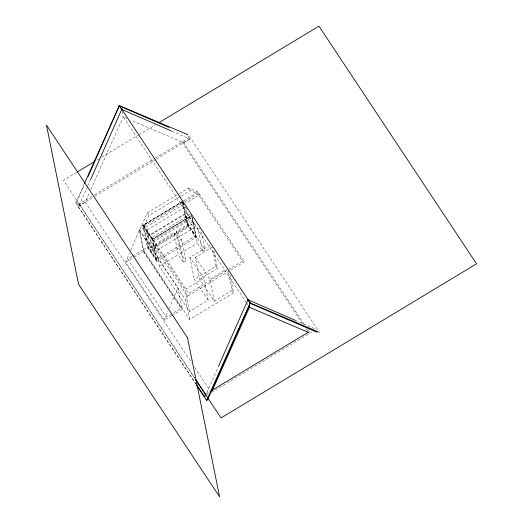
<?xml version="1.0" encoding="UTF-8"?>
<svg xmlns="http://www.w3.org/2000/svg" width="523" height="523" viewBox="0 0 523 523"><rect width="100%" height="100%" fill="white"/><g stroke="black" fill="none" stroke-linecap="round" stroke-linejoin="round"><path stroke-width="0.39" stroke-dasharray="2.62 1.96" d="M171.864 315.696L164.215 320.311L125.67 262.193L129.41 253.309M130.652 250.347L139.38 229.617L177.931 287.742L182.298 309.407L172.564 315.277M164.215 320.311L167.955 311.433M169.204 308.472L177.931 287.742M196.288 384.699L75.75 202.963L76.613 202.44L84.183 185.364M76.613 202.44L78.934 205.931L87.491 186.633M87.818 185.887L90.119 180.69M206.853 392.564L218.032 367.329M75.75 202.963L84.072 184.384M196.262 384.431L78.13 206.317L79.195 203.931L91.845 196.302M78.934 205.931L85.131 202.192L89.44 192.556M90.767 189.588L123.232 116.943L121.866 110.176M230.009 274.856L233.631 292.847L189.594 319.416L143.354 249.7L139.471 230.466L147.27 212.907L178.735 193.922M180.442 196.498L148.977 215.483L142.982 228.897L185.214 203.414M189.594 319.416L185.711 300.189L188.77 293.351L242.371 261.01L244.313 261.833L229.774 270.607M76.698 172.309L63.433 180.311L194.85 378.456M96.938 160.09L99.037 158.829M101.828 157.142L138.131 135.241M138.824 134.823L155.579 124.709M94.637 194.615L154.69 158.384M155.39 157.959L188.136 138.203M78.13 206.317L94.271 196.576M94.964 196.158L155.691 159.522M156.39 159.097L189.816 138.928M187.594 135.483L189.914 138.974L183.71 142.714L130.698 120.127M179.435 193.503L188.528 188.019L198.04 192.072L244.313 261.833M181.141 196.073L190.235 190.588L199.753 194.648L185.907 203.002M152.709 239.07L157.129 260.97L147.852 246.987L143.413 224.968L182.056 201.649M182.815 201.263L141.275 226.322L187.548 296.09L229.218 270.947M183.508 200.845L198.04 192.072M182.122 201.983L143.479 225.295L153.429 240.247M144.204 226.158L183.887 202.218M184.58 201.8L197.812 193.817L242.371 261.01M184.711 207.298L146.76 230.198L148.035 236.52L186.678 213.201L185.404 206.879M190.294 214.397L151.853 237.592L156.625 261.271L196.269 237.357L192.013 216.234M152.213 239.371L191.856 215.456M191.398 215.966L152.252 239.58L142.975 225.596M186.678 213.201L193.34 223.256L154.2 246.869L152.925 240.547L192.065 216.934L197.308 243.188L202.63 251.217L205.055 249.752L201.27 230.983M132.012 256.473L127.821 259.003L166.373 317.128L170.563 314.598M132.711 256.054L142.491 250.151L181.043 308.276L171.263 314.179M143.354 249.7L147.852 246.987M156.625 261.271L147.349 247.287L142.91 225.269L152.186 239.253L191.326 215.639L195.772 237.658L186.495 223.667L187.391 223.125L183.606 204.356M210.161 245.163L189.888 257.394L203.728 278.269L208.147 300.169L189.424 311.466L159.384 266.168L154.965 244.267L173.865 232.866L178.278 254.766L183.449 262.559L185.848 261.114L180.631 253.25L176.218 231.349L192.889 221.288L198.21 229.316L202.63 251.217M125.67 262.193L133.319 257.578M134.012 257.153L143.747 251.282L139.38 229.617M188.391 225.321L149.755 248.634L150.101 250.38L188.744 227.067L186.789 217.365M183.449 262.559L179.029 240.658L181.435 239.214L176.218 231.349M198.21 229.316L200.636 227.851M180.631 253.25L197.308 243.188M159.384 266.168L178.278 254.766M228.42 272.47L232.049 290.455L214.28 301.183L199.727 279.236L195.308 257.336L213.083 246.614M208.147 300.169L194.301 279.295L215.973 266.22L212.188 247.451M199.727 279.236L217.496 268.515L213.868 250.524M189.424 311.466L185.011 289.565L203.728 278.269M214.28 301.183L209.86 279.282L226.263 269.384M207.01 393.342L208.383 392.512M205.951 395.721L208.01 394.479M211.442 392.407L312.708 331.412M318.487 332.889L319.376 332.353L188.463 134.96M126.958 118.538L123.225 116.943L245.875 301.856M171.923 131.181L189.914 138.974M295.162 320.246L316.134 329.34M183.612 142.674L304.549 324.907M307.609 329.627L309.962 333.066M181.926 141.955L302.314 323.469M305.916 328.908L307.269 330.948M188.528 188.019L190.235 190.588M182.494 202.316L184.259 204.983M184.331 205.31L182.076 201.767L186.495 223.667M185.848 207.553L187.182 209.56M246.32 302.542L248.131 305.255M187.391 223.125L205.055 249.752M215.973 266.22L217.496 268.515M232.049 290.455L233.631 292.847M196.269 237.357L186.992 223.367L182.579 201.466M195.308 257.336L209.86 279.282M173.865 232.866L179.029 240.658M147.27 212.907L148.977 215.483M143.413 224.968L188.77 293.351M142.936 225.387L152.925 240.547M154.965 244.267L185.011 289.565M154.2 246.869L147.532 236.821L146.263 230.499M155.174 251.269L145.897 237.285L184.541 213.972L193.811 227.956L154.671 251.576L145.394 237.586M139.471 230.466L185.711 300.189M156.776 259.225L147.499 245.235L186.142 221.922L195.419 235.906L156.272 259.526L146.996 245.542M143.747 251.282L182.298 309.407M85.131 202.192L191.542 362.629M194.7 367.388L210.03 390.504M79.195 203.931L194.628 377.972M189.888 257.394L194.301 279.295M181.435 239.214L185.848 261.114"/><path stroke-width="0.78" d="M88.132 176.46L119.336 105.607L187.711 134.64M90.453 179.951L121.715 109.425L119.394 105.934L168.857 127.364M218.366 366.584L247.967 299.79L295.162 320.246M84.399 183.638L119.336 105.607L250.256 303L207.559 399.82L206.67 400.357L196.74 385.379M196.713 385.111L204.382 396.669L205.447 394.283L206.317 393.76M206.67 400.357L250.256 303L317.879 331.713M212.377 390.321L249.484 307.295L249.177 305.798M77.391 171.884L94.147 161.777M159.07 122.604L318.938 26.15L476.551 263.795L221.046 417.955L195.752 379.822M211.135 390.858L308.171 332.308M204.382 396.669L205.264 396.133M249.478 307.302L308.465 332.432M121.715 109.425L171.178 130.855M316.99 332.242L250.314 303.34L247.961 299.79M195.975 380.012L205.447 394.283M187.522 337.793L46.449 125.089L78.522 284.146L219.595 496.85L187.522 337.793"/></g></svg>
